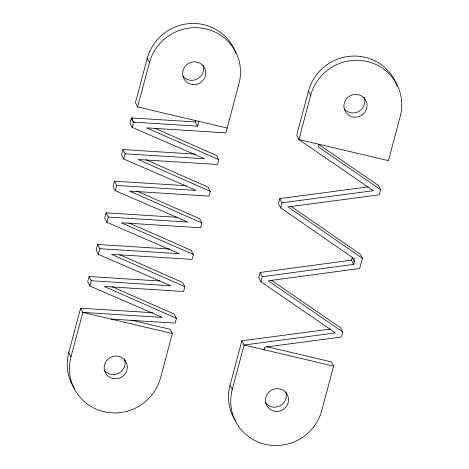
<?xml version="1.0" encoding="UTF-8"?>
<svg xmlns="http://www.w3.org/2000/svg" width="469" height="469" viewBox="0 0 469 469"><rect width="100%" height="100%" fill="white"/><g stroke="black" fill="none" stroke-linecap="round" stroke-linejoin="round"><path stroke-width="0.7" d="M74.272 388.25A46.583 45.235 -27.7 0 1 68.761 352.635L80.615 308.186L152.847 312.735M159.829 281.007L89.057 276.552L87.662 281.787L89.872 286.008L162.356 317.407L82.831 312.407L80.615 308.186M169.842 249.021L97.611 244.478L96.098 250.153L98.314 254.368L170.798 285.773L91.267 280.767L89.057 276.552M176.819 217.294L106.053 212.838L104.651 218.079L106.868 222.294L179.351 253.7L99.827 248.693L97.611 244.478M185.988 185.706L114.489 181.204L113.093 186.439L115.304 190.66L187.788 222.06L108.263 217.053L106.053 212.838M195.157 154.113L122.925 149.57L121.53 154.805L123.746 159.02L196.23 190.426L116.705 185.419L114.489 181.204M235.895 53.484A46.583 45.235 -27.7 0 0 190.49 23.52A46.583 45.235 -27.7 0 0 147.237 58.426L135.424 102.717L137.64 106.932L227.16 128.037M70.977 356.85L82.831 312.407L172.352 333.512L160.498 377.961A46.583 45.235 -27.7 0 1 103.925 411.694A46.583 45.235 -27.7 0 1 70.977 356.85L68.761 352.635M89.872 286.008L91.267 280.767M98.314 254.368L99.827 248.693M106.868 222.294L108.263 217.053M115.304 190.66L116.705 185.419M123.746 159.02L125.141 153.785L122.925 149.57M132.182 127.386L133.577 122.151L131.367 117.936L195.333 121.958L197.549 126.179L133.577 122.151L134.75 122.667L133.46 122.591L131.25 118.376L129.972 123.171L132.182 127.386L204.666 158.792L125.141 153.785M137.64 106.932L149.453 62.641L147.237 58.426M195.333 121.958L195.702 120.586M197.549 126.179L198.833 121.36M112.038 286.682L174.198 314.078L176.414 318.293L175.13 323.112L111.153 319.084M119.273 254.515L182.634 282.444L184.85 286.659L183.567 291.472L104.229 286.483L176.414 318.293M129.034 222.968L191.194 250.364L193.404 254.579L192.12 259.398L111.481 254.321L184.85 286.659M136.807 191.041L199.63 218.73L201.846 222.945L200.562 227.764L121.225 222.769L193.404 254.579M145.912 159.7L208.072 187.096L210.282 191.311L208.998 196.124L129.661 191.129L201.846 222.945M155.016 128.359L216.508 155.462L218.724 159.677L217.434 164.49L138.097 159.495L210.282 191.311M235.532 420.863A46.583 45.235 -27.7 0 1 230.027 385.248L241.881 340.805L330.276 329.097M354.365 261.837L352.155 257.622L351.469 260.178L260.107 272.471L258.753 277.554L260.963 281.769L335.388 332.931L244.097 345.02L232.243 389.463A46.583 45.235 -27.7 0 0 265.184 444.307A46.583 45.235 -27.7 0 0 321.763 410.574L333.617 366.125L331.401 361.91L266.826 346.685M368.212 186.873L279.817 198.575L278.463 203.663L280.679 207.878L355.051 259.281L353.685 264.393L262.323 276.687L260.963 281.769M396.422 84.098A46.583 45.235 -27.7 0 0 350.665 56.21A46.583 45.235 -27.7 0 0 308.502 91.039L296.689 135.33L298.905 139.545L373.324 190.707L282.033 202.79L280.679 207.878M310.718 95.254L298.905 139.545L388.426 160.656L400.239 116.365A46.583 45.235 -27.7 0 0 367.291 61.521A46.583 45.235 -27.7 0 0 310.718 95.254L308.502 91.039M264.07 349.727L264.751 347.189L341.373 337.047L342.733 331.958L340.517 327.743L271.481 280.286M318.879 144.259L318.205 146.791L380.67 189.734L379.31 194.823L287.995 206.911L362.373 258.313L359.659 268.497L268.291 280.79L342.733 331.958M333.617 366.125L244.097 345.02L241.881 340.805M131.003 320.069L170.141 329.297L172.352 333.512M131.367 117.936L132.539 118.452M218.724 159.677L146.539 127.861L225.876 132.856L238.973 83.752A46.583 45.235 -27.7 0 0 206.026 28.908A46.583 45.235 -27.7 0 0 149.453 62.641M318.392 144.229L378.454 185.519L380.67 189.734M290.581 206.008L360.163 254.098L362.373 258.313M351.469 260.178L353.685 264.393M279.817 198.575L282.033 202.79M260.107 272.471L262.323 276.687M230.027 385.248L232.243 389.463M124.314 358.814A11.643 11.309 -27.7 0 1 119.349 372.884A11.643 11.309 -27.7 0 1 104.558 370.598M202.995 65.162A11.643 11.309 -27.7 0 1 197.56 78.827A11.643 11.309 -27.7 0 1 183.033 76.388M285.779 391.984A11.643 11.309 -27.7 0 1 279.811 405.937A11.643 11.309 -27.7 0 1 265.102 402.267M364.055 97.218A11.643 11.309 -27.7 0 1 359.09 111.288A11.643 11.309 -27.7 0 1 344.299 109.001M396.68 84.76A46.583 45.235 -27.7 0 1 397.161 86.097M113.967 378.694A11.643 11.309 -27.7 0 0 126.524 363.035A11.643 11.309 -27.7 0 0 106.715 360.491A11.643 11.309 -27.7 0 0 113.967 378.694M192.442 84.484A11.643 11.309 -27.7 0 0 205 68.82A11.643 11.309 -27.7 0 0 185.191 66.281A11.643 11.309 -27.7 0 0 192.442 84.484M275.233 411.307A11.643 11.309 -27.7 0 0 287.79 395.648A11.643 11.309 -27.7 0 0 267.981 393.104A11.643 11.309 -27.7 0 0 275.233 411.307M353.708 117.098A11.643 11.309 -27.7 0 0 366.266 101.439A11.643 11.309 -27.7 0 0 346.456 98.895A11.643 11.309 -27.7 0 0 353.708 117.098"/></g></svg>
